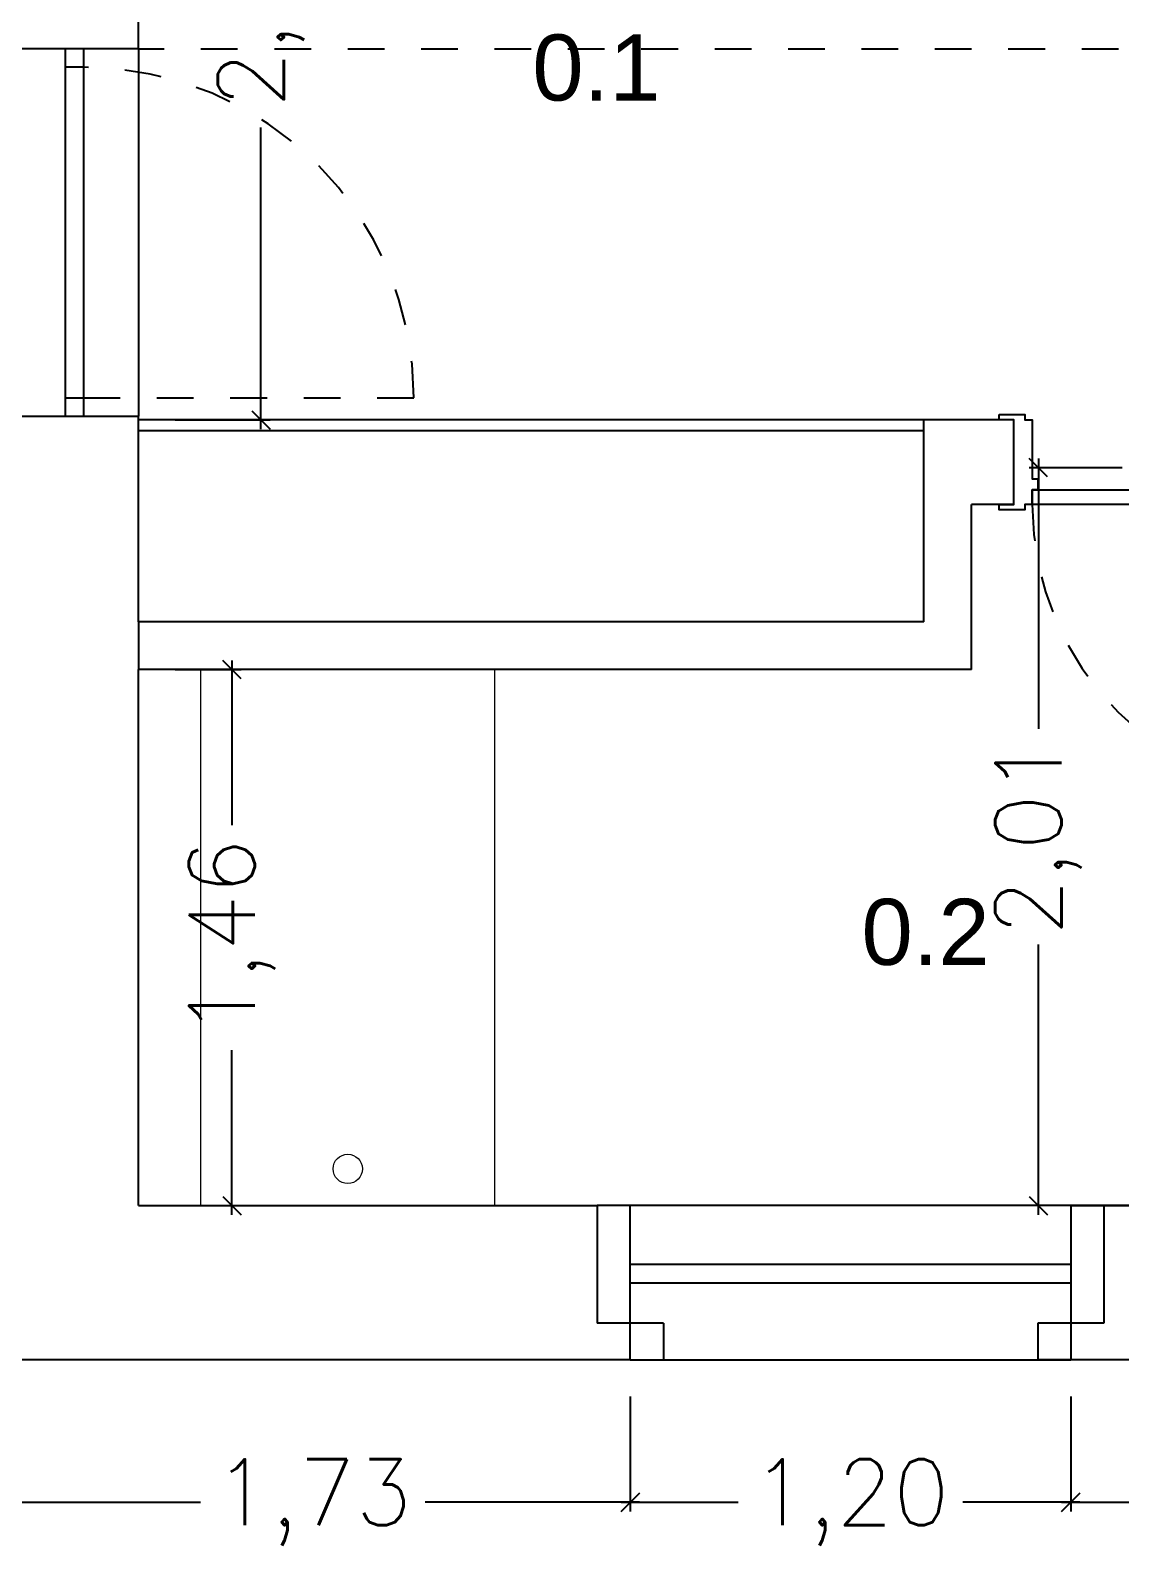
# Model space of a CAD drawing. Header units: millimetres. Extents: x 1778 to 2471, y 1406 to 1876.
# Drawn here: x 1835.935 to 1838.906, y 1646.121 to 1650.249 of the extents above; entities that cross this region are included whole.
import ezdxf

# ---------------------------------------------------------------- set-up
doc = ezdxf.new("R2010")
doc.units = ezdxf.units.MM
doc.linetypes.add('DASHED', pattern=[19.05, 12.7, -6.35])
doc.linetypes.add('HIDDEN', pattern=[9.525, 6.35, -3.175])
for name, color, linetype in [('ARQ_CONSTRUIR_CORTE', 10, 'Continuous'), ('ARQ_CONSTRUIR_VISTA', 30, 'Continuous'), ('ARQ_CONTRUIR_VAOS', 40, 'Continuous'), ('ARQ_DEMOLIR_CORTE', 2, 'Continuous'), ('ARQ_EXISNTENTE_VISTA', 9, 'Continuous'), ('ARQ_EXISTENTE_CORTE', 6, 'Continuous')]:
    doc.layers.add(name, color=color, linetype=linetype)
doc.layers.add('ARQ_COTAS', color=5, linetype='Continuous', lineweight=0)
doc.layers.add('ARQ_SANITAROS', color=42, linetype='Continuous', lineweight=0)
doc.styles.add('ROMA1_20', font='romans.shx', dxfattribs={"height": 0.18})
doc.styles.get("Standard").update_dxf_attribs({"font": 'arial.ttf'})
doc.dimstyles.new('1_100', dxfattribs={"dimscale": 0.5, "dimtxt": 0.1, "dimasz": 0.1, "dimexe": 0.05, "dimexo": 0.2, "dimgap": 0.09, "dimtad": 0, "dimzin": 0, "dimtxsty": 'ROMA1_20', "dimblk": 'OBLIQUE', "dimcen": 0.1, "dimdle": 0.05, "dimazin": 0, "dimtfac": 1, "dimtofl": 0, "dimtmove": 1, "dimatfit": 3, "dimldrblk": 'DOTSMALL', "dimfxl": 0.075, "dimtolj": 1, "dimtzin": 0, "dimarcsym": 0})

# ---------------------------------------------------------------- blocks, each defined once
blk = doc.blocks.new('_Oblique')
at = {"color": 0, "linetype": 'ByBlock', "lineweight": -2}
blk.add_line((-0.5, -0.5), (0.5, 0.5), dxfattribs=at)
blk = doc.blocks.new('*D110')
at = {"layer": 'ARQ_COTAS', "color": 0, "lineweight": -2}
for p, q in [((1836.4845, 1648.5327), (1836.4845, 1648.0841)), ((1836.33, 1648.5077), (1836.5095, 1648.5077)), ((1836.4845, 1647.0227), (1836.4845, 1647.4713)), ((1836.33, 1647.0477), (1836.5095, 1647.0477))]:
    blk.add_line(p, q, dxfattribs=at)
at = {"layer": 'Defpoints', "color": 0}
for p in [(1836.23, 1648.5077), (1836.23, 1647.0477), (1836.4845, 1647.0477)]:
    blk.add_point(p, dxfattribs=at)
at = {"layer": 'ARQ_COTAS', "color": 0, "linetype": 'ByBlock', "lineweight": -2, "xscale": 0.05, "yscale": 0.05, "zscale": 0.05}
for p, rotation in [((1836.4845, 1648.5077), 90), ((1836.4845, 1647.0477), 270)]:
    blk.add_blockref('_Oblique', p, dxfattribs=dict(at, rotation=rotation))
at = {"layer": 'ARQ_COTAS', "color": 0, "insert": (1836.4845, 1647.7777), "char_height": 0.18, "attachment_point": 5, "rotation": 90, "style": 'ROMA1_20'}
blk.add_mtext('\\A1;1,46', dxfattribs=at)
blk = doc.blocks.new('_DOTSMALL')
at = {"color": 0, "linetype": 'ByBlock', "const_width": 0.5}
blk.add_lwpolyline([(-0.0625, 0, 1), (0.0625, 0, 1)], format="xyb", close=True, dxfattribs=at)
blk = doc.blocks.new('*D111')
at = {"layer": 'ARQ_COTAS', "color": 0, "lineweight": -2}
for p, q in [((1835.84, 1646.5277), (1835.84, 1646.2144)), ((1837.57, 1646.5277), (1837.57, 1646.2144)), ((1835.815, 1646.2394), (1836.3986, 1646.2394)), ((1837.595, 1646.2394), (1837.0114, 1646.2394))]:
    blk.add_line(p, q, dxfattribs=at)
at = {"layer": 'Defpoints', "color": 0}
for p in [(1835.84, 1646.6277), (1837.57, 1646.6277), (1837.57, 1646.2394)]:
    blk.add_point(p, dxfattribs=at)
at = {"layer": 'ARQ_COTAS', "color": 0, "linetype": 'ByBlock', "lineweight": -2, "xscale": 0.05, "yscale": 0.05, "zscale": 0.05, "rotation": 180}
blk.add_blockref('_Oblique', (1835.84, 1646.2394), dxfattribs=at)
at = {"layer": 'ARQ_COTAS', "color": 0, "linetype": 'ByBlock', "lineweight": -2, "xscale": 0.05, "yscale": 0.05, "zscale": 0.05}
blk.add_blockref('_Oblique', (1837.57, 1646.2394), dxfattribs=at)
at = {"layer": 'ARQ_COTAS', "color": 0, "insert": (1836.705, 1646.2394), "char_height": 0.18, "attachment_point": 5, "style": 'ROMA1_20'}
blk.add_mtext('\\A1;1,73', dxfattribs=at)
blk = doc.blocks.new('*D112')
at = {"layer": 'ARQ_COTAS', "color": 0, "lineweight": -2}
for p, q in [((1837.57, 1646.5277), (1837.57, 1646.2144)), ((1838.77, 1646.5277), (1838.77, 1646.2144)), ((1837.545, 1646.2394), (1837.8636, 1646.2394)), ((1838.795, 1646.2394), (1838.4764, 1646.2394))]:
    blk.add_line(p, q, dxfattribs=at)
at = {"layer": 'Defpoints', "color": 0}
for p in [(1837.57, 1646.6277), (1838.77, 1646.6277), (1838.77, 1646.2394)]:
    blk.add_point(p, dxfattribs=at)
at = {"layer": 'ARQ_COTAS', "color": 0, "linetype": 'ByBlock', "lineweight": -2, "xscale": 0.05, "yscale": 0.05, "zscale": 0.05, "rotation": 180}
blk.add_blockref('_Oblique', (1837.57, 1646.2394), dxfattribs=at)
at = {"layer": 'ARQ_COTAS', "color": 0, "linetype": 'ByBlock', "lineweight": -2, "xscale": 0.05, "yscale": 0.05, "zscale": 0.05}
blk.add_blockref('_Oblique', (1838.77, 1646.2394), dxfattribs=at)
at = {"layer": 'ARQ_COTAS', "color": 0, "insert": (1838.17, 1646.2394), "char_height": 0.18, "attachment_point": 5, "style": 'ROMA1_20'}
blk.add_mtext('\\A1;1,20', dxfattribs=at)
blk = doc.blocks.new('*D113')
at = {"layer": 'ARQ_COTAS', "color": 0, "lineweight": -2}
for p, q in [((1838.77, 1646.5277), (1838.77, 1646.2144)), ((1840.81, 1646.5277), (1840.81, 1646.2144)), ((1838.745, 1646.2394), (1839.4664, 1646.2394)), ((1840.835, 1646.2394), (1840.1136, 1646.2394))]:
    blk.add_line(p, q, dxfattribs=at)
at = {"layer": 'Defpoints', "color": 0}
for p in [(1838.77, 1646.6277), (1840.81, 1646.6277), (1840.81, 1646.2394)]:
    blk.add_point(p, dxfattribs=at)
at = {"layer": 'ARQ_COTAS', "color": 0, "linetype": 'ByBlock', "lineweight": -2, "xscale": 0.05, "yscale": 0.05, "zscale": 0.05, "rotation": 180}
blk.add_blockref('_Oblique', (1838.77, 1646.2394), dxfattribs=at)
at = {"layer": 'ARQ_COTAS', "color": 0, "linetype": 'ByBlock', "lineweight": -2, "xscale": 0.05, "yscale": 0.05, "zscale": 0.05}
blk.add_blockref('_Oblique', (1840.81, 1646.2394), dxfattribs=at)
at = {"layer": 'ARQ_COTAS', "color": 0, "insert": (1839.79, 1646.2394), "char_height": 0.18, "attachment_point": 5, "style": 'ROMA1_20'}
blk.add_mtext('\\A1;2,04', dxfattribs=at)
blk = doc.blocks.new('*D136')
at = {"layer": 'ARQ_COTAS', "color": 0, "lineweight": -2}
for p, q in [((1838.91, 1649.0577), (1838.657, 1649.0577)), ((1838.682, 1649.0827), (1838.682, 1648.3463)), ((1838.682, 1647.0227), (1838.682, 1647.7591)), ((1840.4, 1647.0477), (1838.657, 1647.0477))]:
    blk.add_line(p, q, dxfattribs=at)
at = {"layer": 'Defpoints', "color": 0}
for p in [(1839.01, 1649.0577), (1838.682, 1647.0477), (1840.5, 1647.0477)]:
    blk.add_point(p, dxfattribs=at)
at = {"layer": 'ARQ_COTAS', "color": 0, "linetype": 'ByBlock', "lineweight": -2, "xscale": 0.05, "yscale": 0.05, "zscale": 0.05}
for p, rotation in [((1838.682, 1649.0577), 90), ((1838.682, 1647.0477), 270)]:
    blk.add_blockref('_Oblique', p, dxfattribs=dict(at, rotation=rotation))
at = {"layer": 'ARQ_COTAS', "color": 0, "insert": (1838.682, 1648.0527), "char_height": 0.18, "attachment_point": 5, "rotation": 90, "style": 'ROMA1_20'}
blk.add_mtext('\\A1;2,01', dxfattribs=at)
blk = doc.blocks.new('*D143')
at = {"layer": 'ARQ_COTAS', "color": 0, "lineweight": -2}
for p, q in [((1836.5636, 1651.4527), (1836.5636, 1650.6313)), ((1836.33, 1651.4277), (1836.5886, 1651.4277)), ((1836.5636, 1649.1627), (1836.5636, 1649.9841)), ((1836.33, 1649.1877), (1836.5886, 1649.1877))]:
    blk.add_line(p, q, dxfattribs=at)
at = {"layer": 'Defpoints', "color": 0}
for p in [(1836.23, 1651.4277), (1836.23, 1649.1877), (1836.5636, 1649.1877)]:
    blk.add_point(p, dxfattribs=at)
at = {"layer": 'ARQ_COTAS', "color": 0, "linetype": 'ByBlock', "lineweight": -2, "xscale": 0.05, "yscale": 0.05, "zscale": 0.05}
for p, rotation in [((1836.5636, 1651.4277), 90), ((1836.5636, 1649.1877), 270)]:
    blk.add_blockref('_Oblique', p, dxfattribs=dict(at, rotation=rotation))
at = {"layer": 'ARQ_COTAS', "color": 0, "insert": (1836.5636, 1650.3077), "char_height": 0.18, "attachment_point": 5, "rotation": 90, "style": 'ROMA1_20'}
blk.add_mtext('\\A1;2,24', dxfattribs=at)
blk = doc.blocks.new('*D184')
at = {"layer": 'ARQ_COTAS', "color": 0, "lineweight": -2}
for p, q in [((1836.23, 1650.3727), (1836.23, 1650.7442)), ((1840.5, 1649.3977), (1840.5, 1650.7442)), ((1836.205, 1650.7192), (1838.0457, 1650.7192)), ((1840.525, 1650.7192), (1838.6843, 1650.7192))]:
    blk.add_line(p, q, dxfattribs=at)
at = {"layer": 'Defpoints', "color": 0}
for p in [(1836.23, 1650.7192), (1836.23, 1650.2727), (1840.5, 1649.2977)]:
    blk.add_point(p, dxfattribs=at)
at = {"layer": 'ARQ_COTAS', "color": 0, "linetype": 'ByBlock', "lineweight": -2, "xscale": 0.05, "yscale": 0.05, "zscale": 0.05, "rotation": 180}
blk.add_blockref('_Oblique', (1836.23, 1650.7192), dxfattribs=at)
at = {"layer": 'ARQ_COTAS', "color": 0, "linetype": 'ByBlock', "lineweight": -2, "xscale": 0.05, "yscale": 0.05, "zscale": 0.05}
blk.add_blockref('_Oblique', (1840.5, 1650.7192), dxfattribs=at)
at = {"layer": 'ARQ_COTAS', "color": 0, "insert": (1838.365, 1650.7192), "char_height": 0.18, "attachment_point": 5, "style": 'ROMA1_20'}
blk.add_mtext('\\A1;4,27', dxfattribs=at)

msp = doc.modelspace()

# ---------------------------------------------------------------- linework, layer by layer
at = {"layer": 'ARQ_CONSTRUIR_CORTE'}
for p, q in [((1836.23, 1650.1983), (1835.84, 1650.1983)), ((1836.23, 1650.1983), (1835.84, 1650.1983)), ((1835.84, 1649.1983), (1836.23, 1649.1983)), ((1838.615, 1649.1877), (1838.37, 1649.1877)), ((1838.37, 1648.6377), (1838.37, 1649.1877)), ((1838.615, 1648.9577), (1838.615, 1649.1877)), ((1838.615, 1648.9577), (1838.5, 1648.9577)), ((1838.5, 1648.5077), (1838.5, 1648.9577)), ((1838.37, 1648.6377), (1836.23, 1648.6377)), ((1838.5, 1648.5077), (1836.23, 1648.5077)), ((1837.57, 1647.0477), (1837.48, 1647.0477)), ((1837.57, 1646.6277), (1837.57, 1647.0477)), ((1838.77, 1647.0477), (1838.77, 1646.6277)), ((1838.77, 1647.0477), (1838.86, 1647.0477))]:
    msp.add_line(p, q, dxfattribs=at)
at = {"layer": 'ARQ_CONSTRUIR_VISTA'}
for p, q in [((1836.23, 1650.1983), (1836.23, 1649.1983)), ((1838.37, 1649.1877), (1836.23, 1649.1877)), ((1838.37, 1649.1577), (1836.23, 1649.1577)), ((1838.77, 1647.0477), (1837.57, 1647.0477)), ((1837.57, 1646.6277), (1838.77, 1646.6277))]:
    msp.add_line(p, q, dxfattribs=at)
at = {"layer": 'ARQ_CONTRUIR_VAOS'}
for p, q in [((1836.03, 1650.1983), (1836.03, 1649.1983)), ((1836.08, 1650.1983), (1836.08, 1649.1983)), ((1836.08, 1650.1483), (1836.03, 1650.1483)), ((1836.03, 1649.2483), (1836.08, 1649.2483)), ((1837.57, 1646.8877), (1838.77, 1646.8877)), ((1837.57, 1646.8377), (1838.77, 1646.8377))]:
    msp.add_line(p, q, dxfattribs=at)
at = {"layer": 'ARQ_CONTRUIR_VAOS', "linetype": 'HIDDEN', "ltscale": 0.01}
msp.add_line((1836.08, 1649.2483), (1836.98, 1649.2483), dxfattribs=at)
at = {"layer": 'ARQ_CONTRUIR_VAOS'}
for points in [[(1838.575, 1649.2027), (1838.645, 1649.2027), (1838.645, 1649.1877), (1838.665, 1649.1877), (1838.665, 1649.0277), (1838.68, 1649.0277), (1838.68, 1648.9977), (1838.665, 1648.9977), (1838.665, 1648.9577), (1838.645, 1648.9577), (1838.645, 1648.9427), (1838.575, 1648.9427), (1838.575, 1648.9577), (1838.615, 1648.9577), (1838.615, 1649.1877), (1838.575, 1649.1877)], [(1838.665, 1648.9977), (1839.465, 1648.9977), (1839.465, 1648.9577), (1838.665, 1648.9577)]]:
    msp.add_lwpolyline(points, close=True, dxfattribs=at)
at = {"layer": 'ARQ_CONTRUIR_VAOS', "linetype": 'HIDDEN', "ltscale": 0.01}
for centre, radius, start, end in [((1836.08, 1649.2483), 0.9, 0, 90), ((1839.465, 1648.9577), 0.8, 180, 270)]:
    msp.add_arc(centre, radius, start, end, dxfattribs=at)
at = {"layer": 'ARQ_DEMOLIR_CORTE'}
for p, q in [((1836.23, 1650.1983), (1836.23, 1649.1983)), ((1836.23, 1648.6377), (1836.23, 1648.5077)), ((1837.48, 1647.0477), (1837.48, 1646.7277)), ((1838.86, 1647.0477), (1838.86, 1646.7277)), ((1837.66, 1646.7277), (1837.48, 1646.7277)), ((1837.66, 1646.7277), (1837.66, 1646.6277)), ((1838.68, 1646.7277), (1838.68, 1646.6277)), ((1838.86, 1646.7277), (1838.68, 1646.7277)), ((1837.57, 1646.6277), (1837.66, 1646.6277)), ((1838.77, 1646.6277), (1838.68, 1646.6277))]:
    msp.add_line(p, q, dxfattribs=at)
at = {"layer": 'ARQ_EXISNTENTE_VISTA', "linetype": 'DASHED', "ltscale": 0.005}
msp.add_line((1840.5, 1650.1977), (1836.23, 1650.1977), dxfattribs=at)
at = {"layer": 'ARQ_EXISTENTE_CORTE'}
for p, q in [((1836.23, 1650.1983), (1836.23, 1651.2277)), ((1836.23, 1648.6377), (1836.23, 1649.1983)), ((1836.23, 1647.0477), (1836.23, 1648.5077)), ((1836.23, 1647.0477), (1837.48, 1647.0477)), ((1838.86, 1647.0477), (1840.5, 1647.0477)), ((1837.57, 1646.6277), (1835.84, 1646.6277)), ((1840.81, 1646.6277), (1838.77, 1646.6277))]:
    msp.add_line(p, q, dxfattribs=at)
at = {"layer": 'ARQ_SANITAROS'}
for p, q in [((1836.4, 1647.0477), (1836.4, 1648.5077)), ((1837.2, 1648.5077), (1837.2, 1647.0477))]:
    msp.add_line(p, q, dxfattribs=at)
msp.add_circle((1836.8, 1647.1477), 0.04, dxfattribs=at)

# ---------------------------------------------------------------- texts
at = {"layer": 'ARQ_CONSTRUIR_VISTA'}
for s, p in [('0.1', (1837.3029, 1650.0577)), ('0.2', (1838.1999, 1647.7033))]:
    msp.add_text(s, height=0.18, dxfattribs=at).set_placement(p)

# ---------------------------------------------------------------- dimensions: what is measured, and where the dimension line sits
at = {"layer": 'ARQ_COTAS'}
for base, p1, p2, picture, middle in [((1836.5636, 1649.1877), (1836.23, 1651.4277), (1836.23, 1649.1877), '*D143', (1836.5636, 1650.3077)), ((1838.682, 1647.0477), (1839.01, 1649.0577), (1840.5, 1647.0477), '*D136', (1838.682, 1648.0527)), ((1836.4845, 1647.0477), (1836.23, 1648.5077), (1836.23, 1647.0477), '*D110', (1836.4845, 1647.7777))]:
    dim = msp.add_linear_dim(base=base, p1=p1, p2=p2, angle=90, dimstyle='1_100', dxfattribs=at)
    dim.commit()
    dim.dimension.update_dxf_attribs({"geometry": picture, "text_midpoint": middle})
for base, p1, p2, picture, middle in [((1836.23, 1650.7192), (1840.5, 1649.2977), (1836.23, 1650.2727), '*D184', (1838.365, 1650.7192)), ((1837.57, 1646.2394), (1835.84, 1646.6277), (1837.57, 1646.6277), '*D111', (1836.705, 1646.2394)), ((1838.77, 1646.2394), (1837.57, 1646.6277), (1838.77, 1646.6277), '*D112', (1838.17, 1646.2394)), ((1840.81, 1646.2394), (1838.77, 1646.6277), (1840.81, 1646.6277), '*D113', (1839.79, 1646.2394))]:
    dim = msp.add_linear_dim(base=base, p1=p1, p2=p2, dimstyle='1_100', dxfattribs=at)
    dim.commit()
    dim.dimension.update_dxf_attribs({"geometry": picture, "text_midpoint": middle})

doc.saveas('drawing.dxf')
